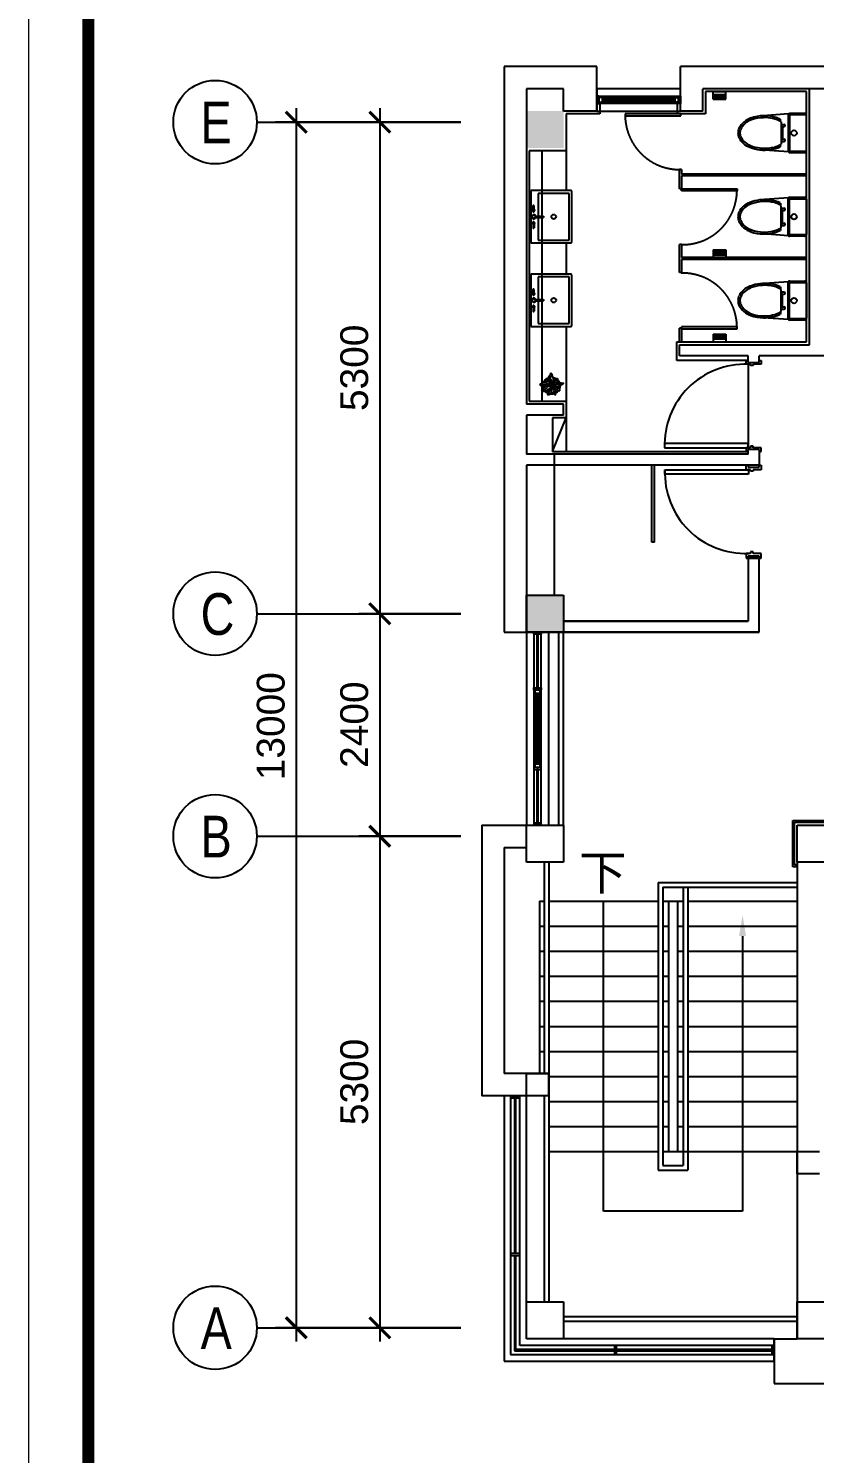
# Model space of a CAD drawing. Header units: millimetres. Extents: x 526420 to 928802, y 401925 to 509768.
# Drawn here: x 804535 to 813006, y 416488 to 431854 of the extents above; entities that cross this region are included whole.
import ezdxf
from ezdxf.enums import TextEntityAlignment as Align

# ---------------------------------------------------------------- set-up
doc = ezdxf.new("R2010")
doc.units = ezdxf.units.MM
doc.header["$LTSCALE"] = 3000
doc.header["$MEASUREMENT"] = 0
for name, pattern in [('CENTER', [2, 1.25, -0.25, 0.25, -0.25]), ('DASHED', [0.75, 0.5, -0.25]), ('DASHED2', [0.375, 0.25, -0.125])]:
    doc.linetypes.add(name, pattern=pattern)
doc.layers.get('0').update_dxf_attribs({"linetype": 'CONTINUOUS'})
for name, color, linetype in [('A', 7, 'CONTINUOUS'), ('D-GJG', 7, 'CONTINUOUS'), ('D-WALL', 7, 'CONTINUOUS'), ('D-WINDOW', 7, 'CONTINUOUS'), ('P-DOOR', 7, 'CONTINUOUS'), ('P-FURNI-A', 7, 'CONTINUOUS'), ('P-FURNI-I', 7, 'CONTINUOUS'), ('P-STAIR', 7, 'CONTINUOUS'), ('P-TEXT', 7, 'CONTINUOUS'), ('P-WC', 7, 'CONTINUOUS'), ('窗台线', 7, 'CONTINUOUS')]:
    doc.layers.add(name, color=color, linetype=linetype)
doc.styles.add('Arial', font='ARIAL.TTF')

msp = doc.modelspace()

# ---------------------------------------------------------------- linework, layer by layer
at = {"color": 0, "ltscale": 0.7}
for p, q in [((807421, 430994), (807421, 417694)), ((808321, 430994), (808321, 425394)), ((809196, 430844), (807196, 430844)), ((809196, 430844), (808096, 430844)), ((808321, 425694), (808321, 422994)), ((809196, 425544), (808096, 425544)), ((809196, 425544), (808096, 425544)), ((808321, 423294), (808321, 417694)), ((809196, 423144), (808096, 423144)), ((809196, 423144), (808096, 423144)), ((809196, 417844), (807196, 417844)), ((809196, 417844), (808096, 417844))]:
    msp.add_line(p, q, dxfattribs=at)
at = {"color": 0}
for p, q in [((812638, 430852), (812638, 430875)), ((812648, 430847), (812648, 430608)), ((812648, 430820), (812677, 430820)), ((812648, 430800), (812661, 430800)), ((812648, 430790), (812661, 430790)), ((812661, 430800), (812661, 430655)), ((812661, 430795), (812677, 430795)), ((812638, 430579), (812638, 430602)), ((812648, 430665), (812661, 430665)), ((812648, 430655), (812661, 430655)), ((812648, 430635), (812677, 430635)), ((812661, 430660), (812677, 430660)), ((812638, 429972), (812638, 429949)), ((812648, 429704), (812648, 429943)), ((812648, 429917), (812677, 429917)), ((812648, 429897), (812661, 429897)), ((812648, 429887), (812661, 429887)), ((812661, 429751), (812661, 429897)), ((812661, 429892), (812677, 429892)), ((812638, 429699), (812638, 429677)), ((812648, 429761), (812661, 429761)), ((812648, 429751), (812661, 429751)), ((812648, 429731), (812677, 429731)), ((812661, 429756), (812677, 429756)), ((812638, 429068), (812638, 429046)), ((812648, 428801), (812648, 429039)), ((812648, 429013), (812677, 429013)), ((812648, 428993), (812661, 428993)), ((812648, 428983), (812661, 428983)), ((812661, 428847), (812661, 428993)), ((812661, 428988), (812677, 428988)), ((812638, 428795), (812638, 428773)), ((812648, 428857), (812661, 428857)), ((812648, 428847), (812661, 428847)), ((812648, 428827), (812677, 428827)), ((812661, 428852), (812677, 428852))]:
    msp.add_line(p, q, dxfattribs=at)
at = {"color": 0, "linetype": 'CENTER'}
for p, q in [((806996, 430844), (809196, 430844)), ((806996, 425544), (809196, 425544)), ((806996, 423144), (809196, 423144)), ((806996, 417844), (809196, 417844))]:
    msp.add_line(p, q, dxfattribs=at)
at = {"color": 0, "linetype": 'ByBlock', "const_width": 33.8}
for points in [[(807533, 430731), (807308, 430956)], [(808433, 430731), (808208, 430956)], [(808208, 425656), (808433, 425431)], [(808433, 425431), (808208, 425656)], [(808208, 423256), (808433, 423031)], [(808433, 423031), (808208, 423256)], [(807308, 417956), (807533, 417731)], [(808208, 417956), (808433, 417731)]]:
    msp.add_lwpolyline(points, dxfattribs=at)
at = {"color": 0, "ltscale": 5}
for centre in [(806546, 430844), (806546, 425544), (806546, 423144), (806546, 417844)]:
    msp.add_circle(centre, 450, dxfattribs=at)
at = {"color": 0}
for centre, radius, start, end in [((812398, 430670), 232, 109.3802, 152.4343), ((812398, 430670), 212, 109.3596, 152.2731), ((812454, 430518), 394, 89.7191, 109.8223), ((812454, 430518), 374, 89.6509, 109.8342), ((812471, 430529), 384, 64.2643, 92.2724), ((812471, 430529), 364, 60.938, 92.3425), ((812304, 430727), 123, 155.7836, 179.7643), ((812304, 430728), 123, 180.2352, 204.2169), ((812304, 430727), 103, 156.1014, 179.7186), ((812304, 430728), 103, 180.2809, 204.0531), ((812677, 430808), 12.5, 270, 90), ((812377, 430767), 205, 205.938, 251.1343), ((812377, 430767), 185, 206.0325, 251.2657), ((812471, 430985), 442, 248.6633, 277.6923), ((812471, 430985), 422, 248.6039, 277.7226), ((812495, 430857), 292, 276.3755, 301.6356), ((812495, 430857), 312, 276.4189, 297.1987), ((812677, 430647), 12.5, 270, 90), ((812377, 429784), 205, 108.8657, 154.062), ((812377, 429784), 185, 108.7343, 153.9675), ((812471, 429566), 442, 82.3077, 111.3367), ((812471, 429566), 422, 82.2774, 111.3961), ((812495, 429695), 292, 58.3644, 83.6245), ((812495, 429695), 312, 62.8013, 83.5811), ((812304, 429823), 123, 155.7831, 179.7648), ((812304, 429824), 123, 180.2357, 204.2164), ((812304, 429823), 103, 155.9469, 179.7191), ((812304, 429824), 103, 180.2814, 203.8986), ((812677, 429904), 12.5, 270, 90), ((812398, 429881), 232, 207.5657, 250.6198), ((812398, 429881), 212, 207.7269, 250.6404), ((812454, 430033), 394, 250.1777, 270.2809), ((812454, 430033), 374, 250.1658, 270.3491), ((812471, 430023), 384, 267.7276, 295.7357), ((812471, 430023), 364, 267.6575, 299.062), ((812677, 429743), 12.5, 270, 90), ((812377, 428880), 205, 108.8657, 154.062), ((812377, 428880), 185, 108.7343, 153.9675), ((812471, 428663), 442, 82.3077, 111.3367), ((812471, 428663), 422, 82.2774, 111.3961), ((812495, 428791), 292, 58.3644, 83.6245), ((812495, 428791), 312, 62.8013, 83.5811), ((812304, 428919), 123, 155.7831, 179.7648), ((812304, 428920), 123, 180.2357, 204.2164), ((812398, 428977), 232, 207.5657, 250.6198), ((812304, 428919), 103, 155.9469, 179.7191), ((812304, 428920), 103, 180.2814, 203.8986), ((812398, 428977), 212, 207.7269, 250.6404), ((812677, 429000), 12.5, 270, 90), ((812454, 429129), 394, 250.1777, 270.2809), ((812454, 429129), 374, 250.1658, 270.3491), ((812471, 429119), 384, 267.7276, 295.7357), ((812471, 429119), 364, 267.6575, 299.062), ((812677, 428840), 12.5, 270, 90)]:
    msp.add_arc(centre, radius, start, end, dxfattribs=at)
at = {"layer": 'A', "linetype": 'ByBlock', "lineweight": 0}
for points in [[(859958, 441495), (804535, 441495), (804535, 401925), (859958, 401925)], [(805179, 402570), (859313, 402570), (859313, 440850), (805179, 440850)]]:
    msp.add_lwpolyline(points, close=True, dxfattribs=at)
at = {"layer": 'A', "linetype": 'ByBlock', "lineweight": 0, "const_width": 129}
msp.add_lwpolyline([(805179, 402570), (859313, 402570), (859313, 440850), (805179, 440850)], close=True, dxfattribs=at)
at = {"layer": 'D-GJG', "color": 0, "ltscale": 2}
for p, q in [((812271, 428234), (812271, 428274)), ((812271, 428274), (812291, 428274)), ((812411, 428274), (812431, 428274)), ((812431, 428274), (812431, 428234)), ((812316, 428234), (812271, 428234)), ((812316, 428219), (812316, 428234)), ((812346, 428219), (812316, 428219)), ((812431, 428234), (812346, 428234)), ((812346, 428234), (812346, 428219)), ((812316, 427334), (812271, 427334)), ((812271, 427334), (812271, 427294)), ((812346, 427349), (812316, 427349)), ((812316, 427349), (812316, 427334)), ((812346, 427334), (812346, 427349)), ((812431, 427334), (812346, 427334)), ((812431, 427294), (812431, 427334)), ((812271, 427294), (812291, 427294)), ((812411, 427294), (812431, 427294)), ((812271, 427094), (812271, 427144)), ((812271, 427144), (812291, 427144)), ((812316, 427094), (812271, 427094)), ((812316, 427079), (812316, 427094)), ((812346, 427079), (812316, 427079)), ((812431, 427094), (812346, 427094)), ((812346, 427094), (812346, 427079)), ((812411, 427144), (812431, 427144)), ((812431, 427144), (812431, 427094)), ((812316, 426194), (812271, 426194)), ((812271, 426194), (812271, 426144)), ((812271, 426144), (812291, 426144)), ((812346, 426209), (812316, 426209)), ((812316, 426209), (812316, 426194)), ((812346, 426194), (812346, 426209)), ((812431, 426194), (812346, 426194)), ((812411, 426144), (812431, 426144)), ((812431, 426144), (812431, 426194))]:
    msp.add_line(p, q, dxfattribs=at)
at = {"layer": 'D-WALL', "color": 0, "ltscale": 0.7}
for p, q in [((809661, 431444), (809661, 425344)), ((810661, 431444), (809661, 431444)), ((810661, 431444), (809661, 431444)), ((810661, 431444), (809661, 431444)), ((810661, 430964), (810661, 431444)), ((810661, 430964), (810661, 431444)), ((810661, 430964), (810661, 431444)), ((811561, 430964), (811561, 431444)), ((814521, 431444), (811561, 431444)), ((811561, 430964), (811561, 431444)), ((814521, 431444), (811561, 431444)), ((811561, 430964), (811561, 431444)), ((814521, 431444), (811561, 431444)), ((809901, 431204), (809901, 427894)), ((810301, 431204), (809901, 431204)), ((810301, 431204), (809901, 431204)), ((809901, 431204), (809901, 427804)), ((810301, 431204), (809901, 431204)), ((810301, 430964), (810301, 431204)), ((810301, 430964), (810301, 431204)), ((810301, 430964), (810301, 431204)), ((811801, 430964), (811801, 431204)), ((811801, 430964), (811801, 431204)), ((811801, 430964), (811801, 431204)), ((814521, 431204), (811801, 431204)), ((812951, 428444), (812951, 431204)), ((810661, 430964), (810301, 430964)), ((810661, 430964), (810301, 430964)), ((810661, 430964), (810301, 430964)), ((811801, 430964), (811561, 430964)), ((811801, 430964), (811561, 430964)), ((811801, 430964), (811561, 430964)), ((811551, 428324), (811551, 428444)), ((811551, 428444), (812951, 428444)), ((812291, 428324), (811551, 428324)), ((812291, 428254), (812291, 428324)), ((812291, 428254), (812411, 428254)), ((812411, 428254), (812411, 428324)), ((813611, 428324), (812411, 428324)), ((810301, 427804), (809901, 427804)), ((810301, 427684), (810301, 427804)), ((809901, 427684), (809901, 427374)), ((809901, 427684), (809901, 427264)), ((810301, 427684), (809901, 427684)), ((812291, 427264), (809901, 427264)), ((812411, 427314), (812291, 427314)), ((812291, 427264), (812291, 427314)), ((812411, 427314), (812411, 427144)), ((809901, 427144), (809901, 425344)), ((812411, 427144), (809901, 427144)), ((812411, 426144), (812291, 426144)), ((812291, 426144), (812291, 425464)), ((812411, 425344), (812411, 426144)), ((809661, 425344), (809901, 425344)), ((809661, 425344), (809901, 425344)), ((809661, 425344), (809901, 425344)), ((809901, 425344), (810301, 425344)), ((809901, 425344), (810301, 425344)), ((812291, 425464), (810301, 425464)), ((810301, 425464), (812291, 425464)), ((810301, 425344), (812411, 425344)), ((810301, 425344), (812411, 425344)), ((812411, 425344), (810301, 425344)), ((809421, 423264), (809901, 423264)), ((809421, 423264), (809421, 420344)), ((809661, 423024), (809901, 423024)), ((809661, 423024), (809661, 420584)), ((812821, 422864), (812821, 417724)), ((810141, 420584), (809661, 420584)), ((810141, 420344), (810141, 420584)), ((810141, 420344), (809421, 420344)), ((812571, 417724), (812821, 417724)), ((812571, 417724), (812571, 417244)), ((812571, 417244), (814521, 417244))]:
    msp.add_line(p, q, dxfattribs=at)
at = {"layer": 'D-WALL', "color": 0, "ltscale": 100}
for p, q in [((809901, 425744), (810301, 425744)), ((809901, 425344), (809901, 425744)), ((809901, 425744), (810301, 425744)), ((809901, 425344), (809901, 425744)), ((810301, 425744), (810301, 425344)), ((810301, 425744), (810301, 425344)), ((810301, 425344), (809901, 425344)), ((810301, 425344), (809901, 425344)), ((809901, 423264), (810301, 423264)), ((809901, 422864), (809901, 423264)), ((810301, 423264), (810301, 422864)), ((812821, 423264), (813221, 423264)), ((812821, 422864), (812821, 423264)), ((810301, 422864), (809901, 422864)), ((813221, 422864), (812821, 422864)), ((809901, 420584), (810141, 420584)), ((809901, 420344), (809901, 420584)), ((810141, 420584), (810141, 420344)), ((810141, 420344), (809901, 420344)), ((812821, 419744), (813061, 419744)), ((812821, 419504), (812821, 419744)), ((813061, 419504), (812821, 419504)), ((809901, 418124), (810301, 418124)), ((809901, 417724), (809901, 418124)), ((810301, 418124), (810301, 417724)), ((812821, 418124), (813221, 418124)), ((812821, 417724), (812821, 418124)), ((810301, 417724), (809901, 417724)), ((813221, 417724), (812821, 417724))]:
    msp.add_line(p, q, dxfattribs=at)
at = {"layer": 'D-WALL', "color": 0}
for points in [[(809901, 430564), (810301, 430564), (809901, 430964), (810301, 430964)], [(809901, 430564), (810301, 430564), (809901, 430964), (810301, 430964)], [(809901, 430564), (810301, 430564), (809901, 430964), (810301, 430964)], [(809901, 425744), (810301, 425744), (809901, 425344), (810301, 425344)], [(809901, 425744), (810301, 425744), (809901, 425344), (810301, 425344)], [(809901, 425744), (810301, 425744), (809901, 425344), (810301, 425344)]]:
    msp.add_solid(points, dxfattribs=at)
at = {"layer": 'D-WINDOW', "color": 0, "ltscale": 0.7}
for p, q in [((811561, 431204), (810661, 431204)), ((810681, 431124), (810661, 431124)), ((810661, 431124), (810661, 431044)), ((810661, 431044), (810681, 431044)), ((810681, 431124), (811541, 431124)), ((810681, 431044), (810681, 431124)), ((810681, 431044), (810681, 431124)), ((810721, 431109), (810681, 431109)), ((810681, 431109), (810681, 431059)), ((810681, 431059), (810721, 431059)), ((811541, 431044), (810681, 431044)), ((810721, 431109), (811501, 431109)), ((810721, 431059), (810721, 431109)), ((810721, 431059), (810721, 431109)), ((810721, 431091), (811501, 431091)), ((810721, 431076), (810721, 431091)), ((811501, 431076), (810721, 431076)), ((811501, 431059), (810721, 431059)), ((811501, 431109), (811501, 431059)), ((811501, 431059), (811501, 431109)), ((811501, 431109), (811541, 431109)), ((811501, 431091), (811501, 431076)), ((811541, 431059), (811501, 431059)), ((811541, 431124), (811541, 431044)), ((811541, 431044), (811541, 431124)), ((811541, 431124), (811561, 431124)), ((811541, 431109), (811541, 431059)), ((811561, 431044), (811541, 431044)), ((811561, 431124), (811561, 431044)), ((809901, 425344), (809901, 423264)), ((809981, 425324), (809981, 425344)), ((809981, 425344), (810061, 425344)), ((810061, 425344), (810061, 425324)), ((810061, 425324), (809981, 425324)), ((809981, 425324), (809981, 423284)), ((810061, 425324), (809981, 425324)), ((810013, 425324), (810013, 424744)), ((810028, 425324), (810013, 425324)), ((810028, 424744), (810028, 425324)), ((810061, 423284), (810061, 425324)), ((809981, 424724), (809981, 424744)), ((809981, 424744), (810061, 424744)), ((810061, 424724), (809981, 424724)), ((809996, 424684), (809996, 424724)), ((809996, 424724), (810046, 424724)), ((810013, 424744), (810028, 424744)), ((810046, 424724), (810046, 424684)), ((810061, 424744), (810061, 424724)), ((809996, 424684), (809996, 423924)), ((810046, 424684), (809996, 424684)), ((810046, 424684), (809996, 424684)), ((810013, 424684), (810013, 423924)), ((810028, 424684), (810013, 424684)), ((810028, 423924), (810028, 424684)), ((810046, 423924), (810046, 424684)), ((810061, 423884), (809981, 423884)), ((809981, 423884), (809981, 423864)), ((809981, 423864), (810061, 423864)), ((809996, 423884), (809996, 423924)), ((809996, 423924), (810046, 423924)), ((809996, 423924), (810046, 423924)), ((810046, 423884), (809996, 423884)), ((810013, 423924), (810028, 423924)), ((810013, 423864), (810013, 423284)), ((810028, 423864), (810013, 423864)), ((810028, 423284), (810028, 423864)), ((810046, 423924), (810046, 423884)), ((810061, 423864), (810061, 423884)), ((810061, 423284), (809981, 423284)), ((809981, 423284), (809981, 423264)), ((809981, 423284), (810061, 423284)), ((809981, 423264), (810061, 423264)), ((810013, 423284), (810028, 423284)), ((810061, 423264), (810061, 423284))]:
    msp.add_line(p, q, dxfattribs=at)
at = {"layer": 'D-WINDOW', "color": 0}
for p, q in [((809901, 420344), (809661, 420344)), ((809661, 420344), (809661, 417484)), ((809731, 420344), (809731, 420324)), ((809831, 420344), (809731, 420344)), ((809731, 420324), (809831, 420324)), ((809831, 420324), (809731, 420324)), ((809731, 420324), (809731, 417554)), ((809788, 420324), (809773, 420324)), ((809773, 420324), (809773, 418644)), ((809788, 418644), (809788, 420324)), ((809831, 420324), (809831, 420344)), ((809831, 417654), (809831, 420324)), ((809901, 417724), (809901, 420344)), ((809731, 418644), (809731, 418624)), ((809831, 418644), (809731, 418644)), ((809731, 418624), (809831, 418624)), ((809773, 418624), (809773, 417596)), ((809788, 417611), (809788, 418624)), ((809831, 418624), (809831, 418644)), ((812551, 417654), (809831, 417654)), ((812571, 417724), (809901, 417724)), ((810871, 417654), (810851, 417654)), ((810851, 417654), (810851, 417554)), ((810871, 417554), (810871, 417654)), ((812571, 417654), (812551, 417654)), ((812551, 417654), (812551, 417554)), ((812551, 417554), (812551, 417654)), ((812571, 417484), (812571, 417724)), ((812571, 417554), (812571, 417654)), ((809731, 417554), (812551, 417554)), ((809773, 417596), (810851, 417596)), ((810851, 417611), (809788, 417611)), ((810851, 417554), (810871, 417554)), ((812551, 417611), (810871, 417611)), ((810871, 417596), (812551, 417596)), ((812551, 417596), (812551, 417611)), ((812551, 417554), (812571, 417554)), ((809661, 417484), (812571, 417484))]:
    msp.add_line(p, q, dxfattribs=at)
at = {"layer": 'P-DOOR', "color": 0, "ltscale": 2}
msp.add_line((812291, 428234), (812291, 427334), dxfattribs=at)
at = {"layer": 'P-DOOR', "color": 0}
for p, q in [((812291, 427379), (811391, 427379)), ((811391, 427379), (811391, 427334)), ((811391, 427334), (812291, 427334)), ((812291, 427334), (812291, 427379)), ((811393, 427049), (811393, 427094)), ((811393, 427094), (812293, 427094)), ((812293, 427049), (811393, 427049)), ((812293, 427094), (812293, 427049))]:
    msp.add_line(p, q, dxfattribs=at)
for centre, start, end in [((812259, 427365), 87.9173, 182.0827), ((812262, 427062), 177.9173, 272.0827)]:
    msp.add_arc(centre, 869, start, end, dxfattribs=at)
at = {"layer": 'P-FURNI-A', "color": 0, "ltscale": 100}
for p, q in [((812921, 431174), (811831, 431174)), ((811831, 431174), (811831, 430934)), ((812921, 428474), (812921, 431174)), ((810691, 431044), (810691, 430934)), ((811531, 430934), (811531, 431044)), ((810691, 430934), (810331, 430934)), ((810331, 430934), (810331, 430534)), ((811831, 430934), (811531, 430934)), ((810331, 430534), (809931, 430534)), ((809931, 430534), (809931, 427834)), ((811521, 428274), (811521, 428474)), ((811521, 428474), (812921, 428474)), ((812291, 428274), (811521, 428274)), ((809931, 427834), (810331, 427834)), ((810331, 427834), (810331, 427654)), ((810331, 427654), (810181, 427654)), ((810181, 427654), (810181, 427294)), ((810181, 427294), (812291, 427294)), ((812771, 422814), (812771, 423314)), ((812771, 423314), (813421, 423314)), ((812791, 422834), (812791, 423294)), ((812791, 423294), (813401, 423294)), ((812821, 422814), (812771, 422814)), ((812821, 422834), (812791, 422834))]:
    msp.add_line(p, q, dxfattribs=at)
at = {"layer": 'P-FURNI-A', "color": 0, "ltscale": 2}
for p, q in [((812411, 427144), (812291, 427144)), ((812291, 427144), (812291, 427124)), ((812291, 427124), (812411, 427124)), ((812411, 427124), (812411, 427144)), ((812411, 426164), (812291, 426164)), ((812291, 426164), (812291, 426144)), ((812291, 426144), (812411, 426144)), ((812411, 426144), (812411, 426164))]:
    msp.add_line(p, q, dxfattribs=at)
at = {"layer": 'P-FURNI-I', "color": 0, "linetype": 'Continuous'}
for p, q in [((811913, 431091), (811913, 431174)), ((811913, 431174), (812049, 431174)), ((812049, 431091), (812049, 431174)), ((811913, 431144), (812049, 431144)), ((811913, 431124), (812049, 431124)), ((811913, 431114), (812049, 431114)), ((811913, 431109), (812049, 431109)), ((811913, 431091), (812049, 431091)), ((811913, 429466), (811913, 429384)), ((811913, 429466), (812049, 429466)), ((811913, 429449), (812049, 429449)), ((811913, 429444), (812049, 429444)), ((811913, 429434), (812049, 429434)), ((811913, 429414), (812049, 429414)), ((811913, 429384), (812049, 429384)), ((812049, 429466), (812049, 429384)), ((811913, 428559), (811913, 428476)), ((811913, 428559), (812049, 428559)), ((812049, 428559), (812049, 428476)), ((811913, 428541), (812049, 428541)), ((811913, 428536), (812049, 428536)), ((811913, 428526), (812049, 428526)), ((811913, 428506), (812049, 428506)), ((811913, 428476), (812049, 428476))]:
    msp.add_line(p, q, dxfattribs=at)
at = {"layer": 'P-FURNI-I', "color": 0, "ltscale": 0.008}
for p, q in [((811566, 430934), (810966, 430934)), ((810966, 430934), (810966, 430914)), ((810966, 430914), (811566, 430914)), ((811566, 430914), (811566, 430934)), ((811571, 430104), (811571, 430124)), ((811571, 430124), (812171, 430124)), ((812171, 430104), (811571, 430104)), ((812171, 430124), (812171, 430104)), ((811571, 428636), (811571, 428616)), ((812171, 428636), (811571, 428636)), ((811571, 428616), (812171, 428616)), ((812171, 428616), (812171, 428636))]:
    msp.add_line(p, q, dxfattribs=at)
at = {"layer": 'P-FURNI-I', "color": 0, "linetype": 'DASHED2', "ltscale": 10}
msp.add_line((810071, 427834), (810071, 430534), dxfattribs=at)
at = {"layer": 'P-FURNI-I', "color": 0, "ltscale": 20}
for p, q in [((810331, 430534), (810331, 430106)), ((810331, 429542), (810331, 429204)), ((810331, 428644), (810331, 427834))]:
    msp.add_line(p, q, dxfattribs=at)
at = {"layer": 'P-FURNI-I', "color": 0}
for p, q in [((811551, 430124), (811551, 430334)), ((811571, 430334), (811551, 430334)), ((811571, 430334), (811571, 430284)), ((812921, 430284), (811571, 430284)), ((812921, 430264), (811571, 430264)), ((811571, 430264), (811571, 430124)), ((811571, 430124), (811551, 430124)), ((811551, 429224), (811551, 429524)), ((811571, 429524), (811551, 429524)), ((811571, 429524), (811571, 429384)), ((812921, 429384), (811571, 429384)), ((811571, 429364), (811571, 429224)), ((812921, 429364), (811571, 429364)), ((811571, 429224), (811551, 429224)), ((811551, 428474), (811551, 428624)), ((811571, 428624), (811551, 428624)), ((811571, 428624), (811571, 428474))]:
    msp.add_line(p, q, dxfattribs=at)
at = {"layer": 'P-FURNI-I', "color": 0, "ltscale": 2}
for p, q in [((810381, 430106), (809949, 430106)), ((809949, 430106), (809949, 429542)), ((810391, 429552), (810391, 430096)), ((809974, 429898), (809974, 429941)), ((809984, 429898), (809984, 429941)), ((810361, 430076), (810029, 430076)), ((810029, 430076), (810029, 429832)), ((810361, 429572), (810361, 430076)), ((809974, 429882), (809974, 429890)), ((809984, 429882), (809984, 429890)), ((809993, 429834), (810086, 429830)), ((809993, 429812), (810086, 429816)), ((810029, 429814), (810029, 429572)), ((810086, 429830), (810086, 429816)), ((809974, 429765), (809974, 429758)), ((809974, 429750), (809974, 429706)), ((809984, 429765), (809984, 429758)), ((809984, 429750), (809984, 429706)), ((809949, 429542), (810381, 429542)), ((810029, 429572), (810361, 429572)), ((810381, 429206), (809949, 429206)), ((809949, 429206), (809949, 428642)), ((810361, 429176), (810029, 429176)), ((810029, 429176), (810029, 428932)), ((810361, 428672), (810361, 429176)), ((810391, 428652), (810391, 429196)), ((809974, 428998), (809974, 429041)), ((809984, 428998), (809984, 429041)), ((809974, 428982), (809974, 428990)), ((809974, 428865), (809974, 428858)), ((809984, 428982), (809984, 428990)), ((809984, 428865), (809984, 428858)), ((809993, 428934), (810086, 428930)), ((809993, 428912), (810086, 428916)), ((810029, 428914), (810029, 428672)), ((810086, 428930), (810086, 428916)), ((809974, 428850), (809974, 428806)), ((809984, 428850), (809984, 428806)), ((809949, 428642), (810381, 428642)), ((810029, 428672), (810361, 428672))]:
    msp.add_line(p, q, dxfattribs=at)
at = {"layer": 'P-FURNI-I', "color": 0, "linetype": 'ByBlock'}
for p, q in [((810144, 428091), (810150, 428109)), ((810150, 428109), (810162, 428118)), ((810160, 428096), (810167, 428111)), ((810162, 428072), (810160, 428096)), ((810162, 428118), (810165, 428130)), ((810165, 428130), (810166, 428140)), ((810166, 428140), (810171, 428129)), ((810171, 428129), (810180, 428105)), ((810180, 428105), (810188, 428081)), ((810048, 428020), (810045, 428020)), ((810045, 428020), (810049, 428009)), ((810063, 428022), (810048, 428020)), ((810049, 428009), (810061, 428001)), ((810073, 427953), (810060, 427942)), ((810060, 427942), (810076, 427942)), ((810061, 428001), (810079, 427998)), ((810073, 428025), (810063, 428022)), ((810068, 428012), (810091, 428016)), ((810082, 428034), (810073, 428025)), ((810088, 427974), (810073, 427953)), ((810076, 427942), (810112, 427943)), ((810079, 427998), (810098, 427996)), ((810093, 428038), (810082, 428034)), ((810100, 427958), (810086, 427953)), ((810099, 427985), (810088, 427974)), ((810091, 428016), (810103, 428018)), ((810108, 428035), (810093, 428038)), ((810098, 427996), (810106, 427995)), ((810112, 427997), (810099, 427985)), ((810107, 427960), (810100, 427958)), ((810103, 428018), (810122, 428013)), ((810107, 428064), (810105, 428078)), ((810105, 428078), (810116, 428066)), ((810110, 428048), (810107, 428064)), ((810113, 427968), (810107, 427960)), ((810118, 428030), (810108, 428035)), ((810118, 428027), (810110, 428048)), ((810129, 428003), (810112, 427997)), ((810112, 427943), (810132, 427954)), ((810118, 427980), (810113, 427968)), ((810116, 428066), (810133, 428060)), ((810136, 428016), (810118, 428027)), ((810130, 427991), (810118, 427980)), ((810122, 428013), (810137, 428003)), ((810134, 428045), (810125, 428048)), ((810127, 427942), (810126, 427928)), ((810136, 427959), (810127, 427942)), ((810159, 428007), (810129, 428003)), ((810149, 427995), (810130, 427991)), ((810132, 427954), (810147, 427966)), ((810133, 428060), (810152, 428056)), ((810146, 428045), (810134, 428045)), ((810151, 428006), (810136, 428016)), ((810147, 428070), (810144, 428091)), ((810154, 428040), (810146, 428045)), ((810146, 427936), (810150, 427946)), ((810152, 428054), (810147, 428070)), ((810147, 427966), (810162, 427976)), ((810170, 428003), (810149, 427995)), ((810150, 427946), (810164, 427975)), ((810151, 428027), (810154, 428040)), ((810159, 428013), (810151, 428027)), ((810152, 428056), (810165, 428046)), ((810170, 428005), (810159, 428013)), ((810171, 428003), (810159, 428007)), ((810164, 428064), (810162, 428072)), ((810162, 427976), (810172, 427997)), ((810172, 428054), (810164, 428064)), ((810165, 427980), (810164, 427962)), ((810164, 427962), (810168, 427946)), ((810165, 428046), (810165, 428031)), ((810165, 428031), (810170, 428021)), ((810168, 427946), (810173, 427933)), ((810170, 428021), (810172, 428005)), ((810172, 428005), (810170, 428005)), ((810172, 427997), (810170, 428003)), ((810171, 428001), (810185, 428020)), ((810171, 428001), (810203, 428012)), ((810187, 427995), (810171, 428001)), ((810173, 428033), (810172, 428054)), ((810172, 427996), (810181, 427983)), ((810173, 428007), (810173, 428033)), ((810181, 427983), (810185, 427969)), ((810187, 428034), (810183, 428017)), ((810185, 428020), (810212, 428037)), ((810185, 427969), (810194, 427950)), ((810188, 428049), (810187, 428034)), ((810206, 427992), (810187, 427995)), ((810188, 428081), (810188, 428065)), ((810188, 428065), (810188, 428049)), ((810192, 427993), (810188, 427994)), ((810189, 428054), (810196, 428066)), ((810200, 427982), (810192, 427993)), ((810194, 427950), (810197, 427936)), ((810200, 428044), (810195, 428026)), ((810196, 428066), (810212, 428078)), ((810207, 428056), (810200, 428044)), ((810210, 427974), (810200, 427982)), ((810203, 428012), (810229, 428022)), ((810231, 427993), (810206, 427992)), ((810217, 428063), (810207, 428056)), ((810217, 427957), (810210, 427974)), ((810211, 427991), (810223, 427983)), ((810212, 428078), (810225, 428079)), ((810212, 428037), (810249, 428040)), ((810214, 427965), (810222, 427958)), ((810223, 428067), (810217, 428063)), ((810219, 427938), (810217, 427957)), ((810222, 427958), (810240, 427950)), ((810223, 427983), (810233, 427975)), ((810225, 428079), (810236, 428081)), ((810234, 428051), (810227, 428037)), ((810229, 428022), (810247, 428024)), ((810250, 427996), (810231, 427993)), ((810244, 427979), (810231, 427992)), ((810233, 427975), (810240, 427962)), ((810235, 428063), (810234, 428051)), ((810236, 428081), (810235, 428063)), ((810240, 427950), (810262, 427947)), ((810257, 427970), (810244, 427979)), ((810247, 428024), (810268, 428021)), ((810249, 428040), (810277, 428034)), ((810272, 428005), (810250, 427996)), ((810260, 427955), (810257, 427970)), ((810262, 427947), (810260, 427955)), ((810268, 428021), (810278, 428023)), ((810284, 428016), (810272, 428005)), ((810277, 428034), (810303, 428030)), ((810303, 428030), (810284, 428016)), ((810126, 427928), (810129, 427916)), ((810129, 427916), (810131, 427901)), ((810131, 427901), (810144, 427906)), ((810135, 427911), (810146, 427936)), ((810144, 427906), (810153, 427910)), ((810153, 427910), (810168, 427923)), ((810168, 427923), (810172, 427933)), ((810173, 427933), (810185, 427924)), ((810185, 427924), (810200, 427911)), ((810197, 427936), (810210, 427915)), ((810200, 427911), (810216, 427899)), ((810215, 427921), (810219, 427938)), ((810216, 427899), (810215, 427921))]:
    msp.add_line(p, q, dxfattribs=at)
at = {"layer": 'P-FURNI-I', "color": 0, "ltscale": 100}
for p, q in [((810181, 427294), (810331, 427654)), ((810331, 427654), (810331, 427294)), ((810201, 427254), (810201, 425744)), ((810201, 427204), (810201, 425744))]:
    msp.add_line(p, q, dxfattribs=at)
at = {"layer": 'P-FURNI-I', "color": 0, "ltscale": 0.7}
for p, q in [((811253, 426314), (811253, 427144)), ((811283, 426314), (811283, 427144)), ((811283, 426314), (811253, 426314))]:
    msp.add_line(p, q, dxfattribs=at)
at = {"layer": 'P-FURNI-I', "color": 0, "ltscale": 2}
for centre, radius in [((809979, 429824), 17.5), ((809979, 429894), 6.42), ((810195, 429824), 25), ((809979, 429754), 6.42), ((809979, 428924), 17.5), ((809979, 428994), 6.42), ((810195, 428924), 25), ((809979, 428854), 6.42)]:
    msp.add_circle(centre, radius, dxfattribs=at)
at = {"layer": 'P-FURNI-I', "color": 0, "linetype": 'DASHED', "ltscale": 5}
for centre, start, end in [((811553, 430921), 178.7811, 271.2189), ((811583, 430111), 268.7811, 1.2189), ((811583, 428629), 358.7811, 91.2189)]:
    msp.add_arc(centre, 588, start, end, dxfattribs=at)
at = {"layer": 'P-FURNI-I', "color": 0, "ltscale": 2}
for centre, radius, start, end in [((810381, 430096), 10, 0, 90), ((809979, 429941), 5, 0, 180), ((809979, 429824), 22.5, 26.3878, 333.6122), ((809979, 429894), 12.5, 113.5782, 246.4218), ((809979, 429882), 5, 180, 0), ((809979, 429894), 12.5, 293.5782, 66.4218), ((809979, 429754), 12.5, 113.5782, 246.4218), ((809979, 429765), 5, 0, 180), ((809979, 429706), 5, 180, 0), ((809979, 429754), 12.5, 293.5782, 66.4218), ((810381, 429552), 10, 270, 0), ((810381, 429196), 10, 0, 90), ((809979, 429041), 5, 0, 180), ((809979, 428924), 22.5, 26.3878, 333.6122), ((809979, 428994), 12.5, 113.5782, 246.4218), ((809979, 428854), 12.5, 113.5782, 246.4218), ((809979, 428982), 5, 180, 0), ((809979, 428865), 5, 0, 180), ((809979, 428994), 12.5, 293.5782, 66.4218), ((809979, 428854), 12.5, 293.5782, 66.4218), ((809979, 428806), 5, 180, 0), ((810381, 428652), 10, 270, 0)]:
    msp.add_arc(centre, radius, start, end, dxfattribs=at)
at = {"layer": 'P-FURNI-I', "color": 0, "linetype": 'ByBlock', "extrusion": (0, 0, -1)}
for major_axis, start_param, end_param in [((64.9, 64.9), 3.569961, 3.883305), ((64.9, 64.9), 4.290362, 4.715844), ((59.5, 59.5), 3.623299, 3.86992), ((-59.5, 59.5), 5.928278, 6.222525), ((-64.9, 64.9), 4.427215, 4.788126), ((64.9, 64.9), -1.500662, -1.08425), ((59.5, 59.5), 2.923387, 3.140135), ((-59.5, 59.5), 0.077194, 0.471476), ((64.9, 64.9), -0.650921, -0.208677), ((-59.5, 59.5), 0.968055, 1.26205), ((-64.9, 64.9), 2.976587, 3.432269), ((59.5, 59.5), 1.447304, 1.773485), ((-64.9, 64.9), 1.556009, 1.955173), ((-59.5, 59.5), 1.638255, 1.89759), ((-59.5, 59.5), 2.399727, 2.693813), ((-64.9, 64.9), 2.360659, 2.729936), ((64.9, 64.9), 2.074706, 2.535898), ((59.5, 59.5), 2.139725, 2.457623)]:
    msp.add_ellipse((810171, 428002), major_axis=major_axis, ratio=1, start_param=start_param, end_param=end_param, dxfattribs=at)
at = {"layer": 'P-STAIR', "color": 0}
for p, q in [((810251, 423264), (810251, 425344)), ((810301, 423264), (810301, 425344)), ((810091, 422864), (810091, 420584)), ((810141, 422864), (810141, 419744)), ((811321, 422644), (811321, 419544)), ((811321, 422644), (812821, 422644)), ((811371, 422594), (811371, 419594)), ((811371, 422594), (812821, 422594)), ((811591, 422594), (811591, 419594)), ((811641, 422594), (811641, 419544)), ((810041, 422444), (810041, 420584)), ((810041, 422444), (810091, 422444)), ((810141, 422444), (811321, 422444)), ((811371, 422444), (811531, 422444)), ((811431, 422444), (811431, 419744)), ((811531, 422444), (811591, 422444)), ((811531, 422444), (811531, 419744)), ((811641, 422444), (812821, 422444)), ((810041, 422174), (810091, 422174)), ((810141, 422174), (811321, 422174)), ((811371, 422174), (811431, 422174)), ((811531, 422174), (811591, 422174)), ((811641, 422174), (812821, 422174)), ((810041, 421904), (810091, 421904)), ((810141, 421904), (811321, 421904)), ((811371, 421904), (811431, 421904)), ((811531, 421904), (811591, 421904)), ((811641, 421904), (812821, 421904)), ((810041, 421634), (810091, 421634)), ((810141, 421634), (811321, 421634)), ((811371, 421634), (811431, 421634)), ((811531, 421634), (811591, 421634)), ((811641, 421634), (812821, 421634)), ((810041, 421364), (810091, 421364)), ((810141, 421364), (811321, 421364)), ((811371, 421364), (811431, 421364)), ((811531, 421364), (811591, 421364)), ((811641, 421364), (812821, 421364)), ((810041, 421094), (810091, 421094)), ((810141, 421094), (811321, 421094)), ((811371, 421094), (811431, 421094)), ((811531, 421094), (811591, 421094)), ((811641, 421094), (812821, 421094)), ((810041, 420824), (810091, 420824)), ((810141, 420824), (811321, 420824)), ((811371, 420824), (811431, 420824)), ((811531, 420824), (811591, 420824)), ((811641, 420824), (812821, 420824)), ((810141, 420554), (811321, 420554)), ((811371, 420554), (811431, 420554)), ((811531, 420554), (811591, 420554)), ((811641, 420554), (812821, 420554)), ((810091, 420344), (810091, 418124)), ((810141, 420344), (810141, 418124)), ((810141, 420284), (811321, 420284)), ((811371, 420284), (811431, 420284)), ((811531, 420284), (811591, 420284)), ((811641, 420284), (812821, 420284)), ((810141, 420014), (811321, 420014)), ((811371, 420014), (811431, 420014)), ((811531, 420014), (811591, 420014)), ((811641, 420014), (812821, 420014)), ((810141, 419744), (811321, 419744)), ((811371, 419744), (812821, 419744)), ((811321, 419544), (811641, 419544)), ((811371, 419594), (811591, 419594)), ((810301, 417964), (812821, 417964)), ((810301, 417914), (812821, 417914))]:
    msp.add_line(p, q, dxfattribs=at)
at = {"layer": 'P-TEXT', "color": 0}
for p, q in [((810731, 419102), (810731, 422444)), ((812231, 422068), (812231, 419102)), ((812231, 419102), (810731, 419102))]:
    msp.add_line(p, q, dxfattribs=at)
msp.add_solid([(812193, 422068), (812231, 422293), (812268, 422068)], dxfattribs=at)
at = {"layer": 'P-WC', "color": 0}
for p, q in [((812727, 430932), (812454, 430912)), ((812721, 430917), (812721, 430537)), ((812736, 430917), (812736, 430537)), ((812901, 430937), (812741, 430937)), ((812916, 430922), (812741, 430922)), ((812921, 430537), (812921, 430917)), ((812921, 430537), (812921, 430917)), ((812727, 430523), (812418, 430546)), ((812741, 430532), (812916, 430532)), ((812741, 430517), (812901, 430517)), ((812727, 430028), (812418, 430005)), ((812721, 429634), (812721, 430014)), ((812736, 429634), (812736, 430014)), ((812741, 430034), (812901, 430034)), ((812741, 430019), (812916, 430019)), ((812921, 430014), (812921, 429634)), ((812921, 430014), (812921, 429634)), ((812727, 429620), (812454, 429639)), ((812916, 429629), (812741, 429629)), ((812901, 429614), (812741, 429614)), ((812727, 429124), (812418, 429102)), ((812721, 428730), (812721, 429110)), ((812736, 428730), (812736, 429110)), ((812741, 429130), (812901, 429130)), ((812741, 429115), (812916, 429115)), ((812921, 429110), (812921, 428730)), ((812921, 429110), (812921, 428730)), ((812727, 428716), (812454, 428735)), ((812916, 428725), (812741, 428725)), ((812901, 428710), (812741, 428710))]:
    msp.add_line(p, q, dxfattribs=at)
for centre in [(812785, 430727), (812785, 429824), (812785, 428920)]:
    msp.add_circle(centre, 30, dxfattribs=at)
for centre, radius, start, end in [((812741, 430917), 20, 90, 180), ((812741, 430917), 5, 90, 180), ((812901, 430917), 20, 0, 90), ((812916, 430917), 5, 0, 90), ((812741, 430537), 20, 180, 270), ((812741, 430537), 5, 180, 270), ((812901, 430537), 20, 270, 0), ((812916, 430537), 5, 270, 0), ((812741, 430014), 20, 90, 180), ((812741, 430014), 5, 90, 180), ((812901, 430014), 20, 0, 90), ((812916, 430014), 5, 0, 90), ((812741, 429634), 20, 180, 270), ((812741, 429634), 5, 180, 270), ((812901, 429634), 20, 270, 0), ((812916, 429634), 5, 270, 0), ((812741, 429110), 20, 90, 180), ((812741, 429110), 5, 90, 180), ((812901, 429110), 20, 0, 90), ((812916, 429110), 5, 0, 90), ((812741, 428730), 20, 180, 270), ((812741, 428730), 5, 180, 270), ((812901, 428730), 20, 270, 0), ((812916, 428730), 5, 270, 0)]:
    msp.add_arc(centre, radius, start, end, dxfattribs=at)
at = {"layer": '窗台线', "color": 0, "ltscale": 0.7}
for p, q in [((810661, 431204), (810661, 430964)), ((811561, 430964), (811561, 431204)), ((810661, 430964), (811561, 430964)), ((810141, 425344), (809901, 425344)), ((810141, 423264), (810141, 425344)), ((809901, 423264), (810141, 423264))]:
    msp.add_line(p, q, dxfattribs=at)

# ---------------------------------------------------------------- texts
at = {"color": 0, "style": 'Arial', "width": 0.8}
for s, p in [('E', (806390, 430615)), ('C', (806390, 425315)), ('B', (806390, 422915)), ('A', (806390, 417615))]:
    msp.add_text(s, height=450, dxfattribs=at).set_placement(p)
at = {"color": 0, "style": 'Arial'}
for s, p in [('5300', (808195, 427729)), ('13000', (807295, 423748)), ('2400', (808195, 423881)), ('5300', (808195, 420029))]:
    msp.add_text(s, height=300, rotation=90, dxfattribs=at).set_placement(p)
at = {"layer": 'P-TEXT', "color": 0, "style": 'Arial'}
msp.add_text('下', height=375, dxfattribs=at).set_placement((810980, 422564), align=Align.RIGHT)

doc.saveas('drawing.dxf')
